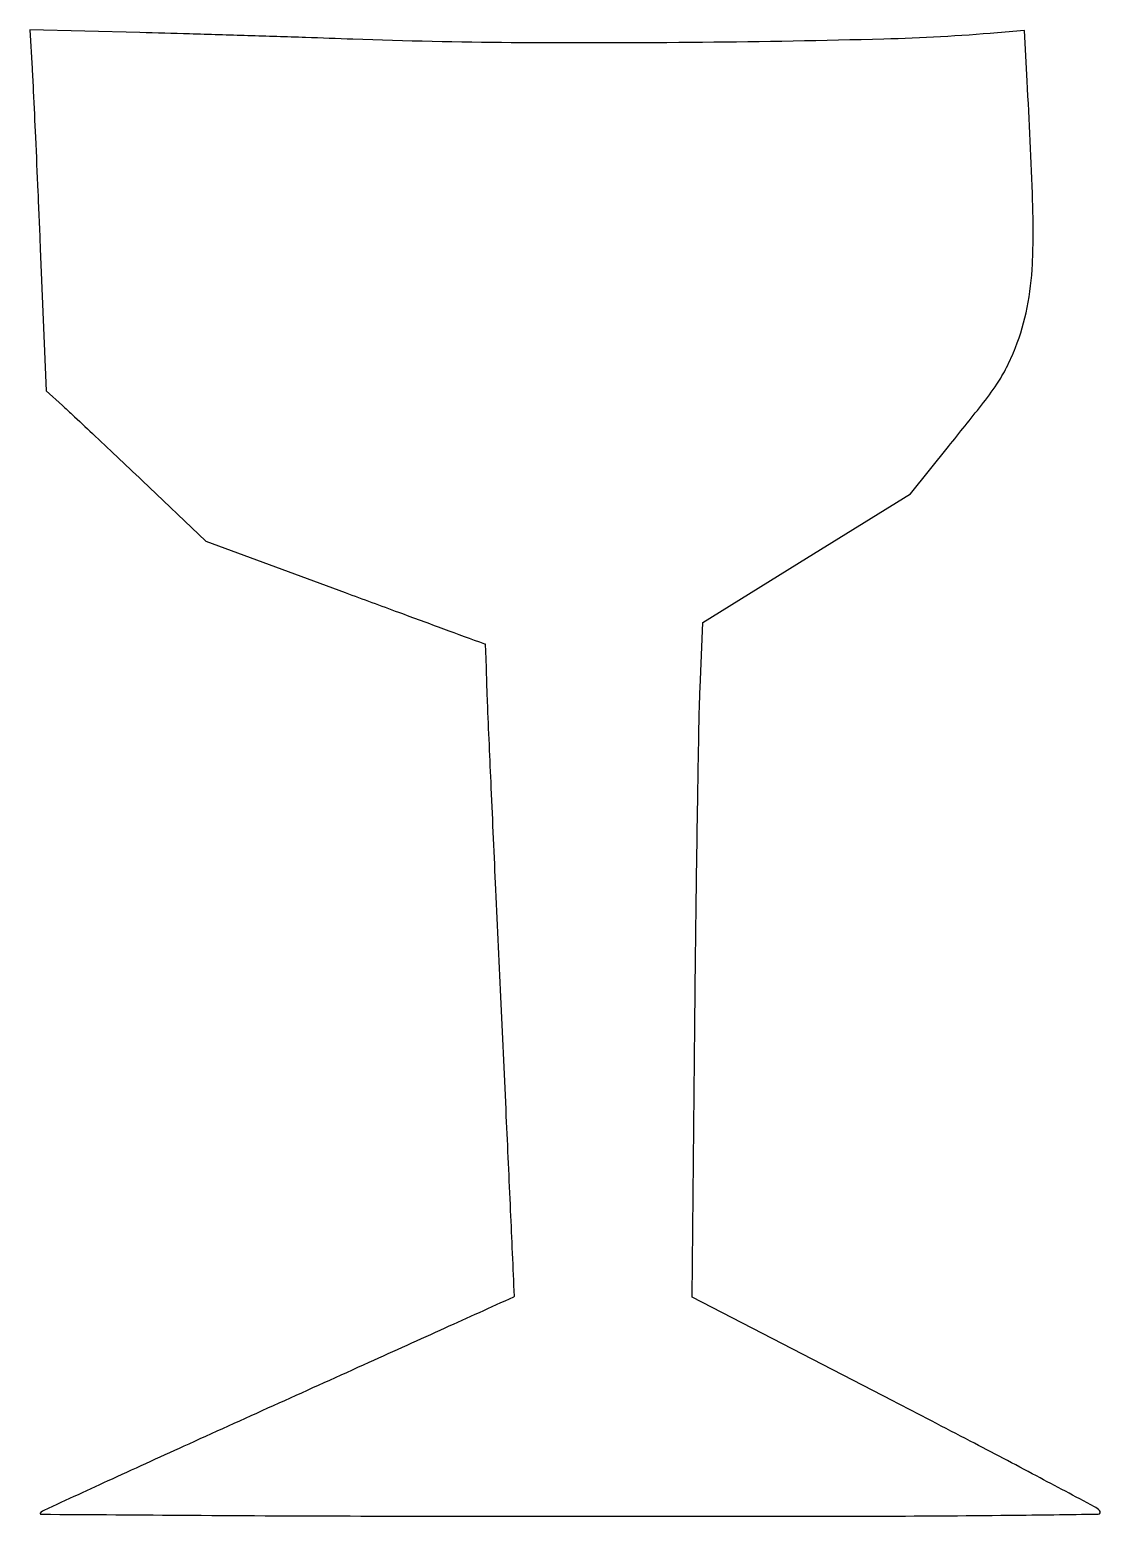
# Model space of a CAD drawing. Extents: x 0 to 260, y 0 to 361.
import ezdxf

# ---------------------------------------------------------------- set-up
doc = ezdxf.new("R2010")
doc.units = 0

msp = doc.modelspace()

# ---------------------------------------------------------------- linework, layer by layer
msp.add_lwpolyline([(0.509027, 351.881831, -0.003264), (0.809445, 346.317115, -0.000488), (1.329643, 335.121538, -0.000548), (1.916679, 321.896622, -0.000473), (2.505099, 308), (3.933243, 273.5), (7.868255, 269.951423, -0.004636), (10.230124, 267.781451, -0.00061), (15.195693, 263.122311, -0.000708), (21.070188, 257.581154, -0.000593), (27.286962, 251.686493), (42.770657, 236.97014), (76.600287, 224.48507, 0.000134), (89.58252, 219.697838, 0.000222), (100.536256, 215.667489, 0.000006), (110.460472, 212.021085, 0.088253), (110.579001, 212, -0.401864), (110.641438, 211.940152, -0.000321), (110.740072, 209.576563, -0.002821), (110.834449, 206.913447, -0.001692), (110.917977, 203.75, 0.005101), (111.109709, 197.979814, 0.000206), (112.026887, 177.067188, 0.000361), (113.141203, 152.300371, 0.000255), (114.426332, 124.5, -0.00017), (115.689977, 97.264957, -0.000283), (116.734042, 74.313118, -0.000005), (117.669171, 53.491981, -0.187077), (117.622397, 53.353167, -0.113117), (117.500608, 53.260461, -0.000004), (100.792204, 45.691422, -0.000208), (82.364917, 37.353119, -0.000125), (60.5, 27.476822, 0.000607), (38.578897, 17.549705, 0.000983), (19.964688, 9.048718, 0.000124), (3.400115, 1.43943, 0.078332), (2.55, 0.873655, 0.680822), (2.693578, 0.501537, 0.000076), (39.025343, 0.249853, 0.001101), (80.441721, 0.060504, 0.000592), (131.514286, 0, 0.000307), (204.353424, 0.044682, 0.002429), (238.074868, 0.249887, 0.00115), (259.6219, 0.535264, 0.669931), (259.964286, 1.405766, 0.069221), (258.690753, 2.328072, 0.00034), (244.596543, 9.80758, 0.001552), (228.514978, 18.263876, 0.000981), (209.704797, 28.03363), (160.909594, 53.255728), (161.579248, 119.377864, -0.000643), (161.881462, 145.855476, -0.000776), (162.235945, 170.728226, -0.000659), (162.594573, 191.673874, -0.005261), (162.874451, 201.335245), (163.5, 217.170491), (188.732873, 232.835245), (213.965745, 248.5), (223.245721, 260, 0.002697), (231.242549, 270.020014, 0.018275), (234.986674, 275.137614, 0.032762), (237.353586, 279.181128, 0.02265), (239.510374, 284.026471, 0.044199), (242.356902, 293.736579, 0.038216), (243.633303, 304.284325, 0.020522), (243.679344, 319.669805, 0.003539), (242.364115, 348.796836), (241.721605, 361.093671), (235.110802, 360.522938, -0.015024), (207.512566, 358.97374, -0.004005), (163.483286, 358.180217, -0.004256), (116.972741, 358.110537, -0.007467), (78.5, 358.955056, 0.000914), (66.997477, 359.358412, 0.000509), (52.977286, 359.810117, 0.000507), (38.788099, 360.238412, 0.000821), (26.720549, 360.570574), (-0.058901, 361.263661)], format="xyb", close=True)

doc.saveas('drawing.dxf')
